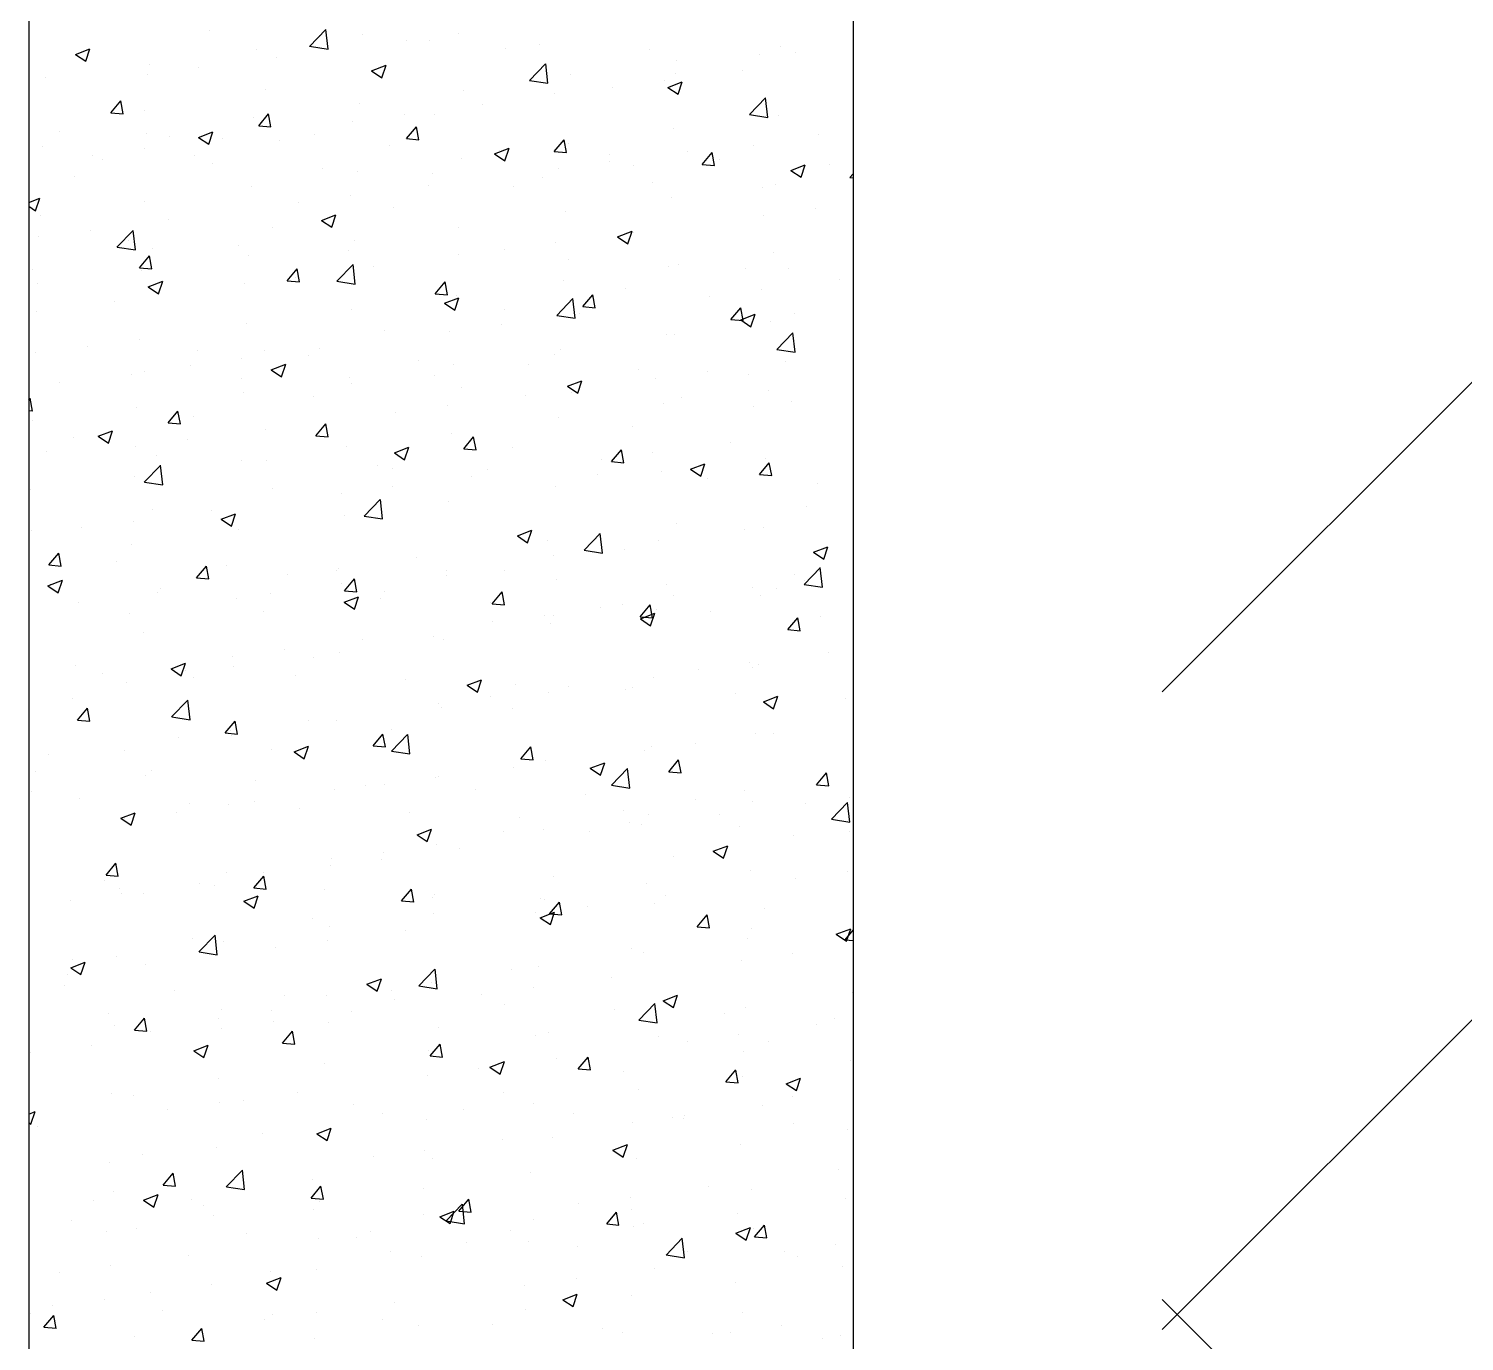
# Model space of a CAD drawing. Header units: millimetres. Extents: x 331487 to 517269, y 198509 to 399936.
# Drawn here: x 392220 to 392917, y 395854 to 396490 of the extents above; entities that cross this region are included whole.
import ezdxf

# ---------------------------------------------------------------- set-up
doc = ezdxf.new("R2010")
doc.units = ezdxf.units.MM
doc.header["$MEASUREMENT"] = 0
doc.linetypes.add('DASHED', pattern=[0.75, 0.5, -0.25])
doc.layers.add('9th_Sunk', color=251, linetype='DASHED', lineweight=5)
doc.layers.add('COLUMN', color=6, linetype='Continuous')

msp = doc.modelspace()

# ---------------------------------------------------------------- linework, layer by layer
at = {"layer": '9th_Sunk', "linetype": 'Continuous'}
for p, q in [((392770.13, 396168.77), (395097.63, 398496.27)), ((392770.13, 395859.41), (394633.59, 397722.87)), ((393086.79, 395557.35), (392770.13, 395874.01))]:
    msp.add_line(p, q, dxfattribs=at)
at = {"layer": 'COLUMN'}
for p, q in [((392220.13, 399936.48), (392220.13, 395451.48)), ((392620.13, 399536.48), (392620.13, 395051.48))]:
    msp.add_line(p, q, dxfattribs=at)
at = {"layer": 'COLUMN', "color": 2, "linetype": 'Continuous'}
for p, q in [((392356.44, 396481.91), (392364.23, 396490.03)), ((392365.35, 396480.55), (392364.24, 396490.04)), ((392307.73, 396489.43), (392307.73, 396489.43)), ((392361.11, 396487.17), (392361.11, 396487.17)), ((392381.85, 396487.57), (392381.85, 396487.57)), ((392403.63, 396484.99), (392403.63, 396484.99)), ((392414.49, 396484.91), (392414.49, 396484.91)), ((392428.66, 396488.29), (392428.66, 396488.29)), ((392467.87, 396482.66), (392467.87, 396482.66)), ((392242.8, 396478.03), (392249.8, 396480.72)), ((392242.8, 396478.03), (392247.77, 396474.68)), ((392247.77, 396474.67), (392249.8, 396480.72)), ((392330.51, 396480.53), (392330.51, 396480.53)), ((392340.48, 396476.68), (392340.48, 396476.68)), ((392356.45, 396481.93), (392365.35, 396480.55)), ((392451.46, 396480.89), (392451.46, 396480.89)), ((392521.26, 396480.4), (392521.26, 396480.4)), ((392574.64, 396478.15), (392574.64, 396478.15)), ((392584.94, 396481.62), (392584.94, 396481.62)), ((392592.05, 396478.95), (392592.05, 396478.95)), ((392278.57, 396473.03), (392278.57, 396473.03)), ((392302.6, 396471.69), (392302.6, 396471.69)), ((392386.51, 396470.02), (392393.51, 396472.71)), ((392386.51, 396470.02), (392391.48, 396466.67)), ((392391.48, 396466.67), (392393.51, 396472.71)), ((392393.14, 396470.88), (392393.14, 396470.88)), ((392463.16, 396465.36), (392470.95, 396473.48)), ((392472.07, 396464), (392470.97, 396473.49)), ((392533.74, 396468.94), (392533.74, 396468.94)), ((392534.43, 396475.22), (392534.43, 396475.22)), ((392566.29, 396470.43), (392566.29, 396470.43)), ((392228.06, 396466.63), (392228.06, 396466.63)), ((392277.57, 396468.4), (392277.57, 396468.4)), ((392463.18, 396465.37), (392472.07, 396464)), ((392483.09, 396468.18), (392483.09, 396468.18)), ((392503.39, 396462.15), (392503.39, 396462.15)), ((392528.42, 396465.44), (392528.42, 396465.44)), ((392530.22, 396462.01), (392537.22, 396464.7)), ((392530.22, 396462.01), (392535.2, 396458.66)), ((392535.19, 396458.66), (392537.22, 396464.7)), ((392259.99, 396449.7), (392264.81, 396455.45)), ((392265.96, 396449.18), (392264.81, 396455.44)), ((392334.82, 396460.87), (392334.82, 396460.87)), ((392431.15, 396460.68), (392431.15, 396460.68)), ((392475.42, 396458.93), (392475.42, 396458.93)), ((392569.89, 396448.81), (392577.68, 396456.93)), ((392578.79, 396447.44), (392577.69, 396456.94)), ((392259.99, 396449.7), (392265.96, 396449.18)), ((392276.5, 396450.86), (392276.5, 396450.86)), ((392331.71, 396443.43), (392336.53, 396449.17)), ((392337.69, 396442.9), (392336.53, 396449.17)), ((392380.64, 396454.28), (392380.64, 396454.28)), ((392402.36, 396448.85), (392402.36, 396448.85)), ((392417.1, 396448.92), (392417.1, 396448.92)), ((392440.23, 396453.83), (392440.23, 396453.83)), ((392569.9, 396448.82), (392578.79, 396447.44)), ((392583.72, 396448.33), (392583.72, 396448.33)), ((392329.29, 396447.24), (392329.29, 396447.24)), ((392331.71, 396443.43), (392337.69, 396442.91)), ((392377.32, 396445.55), (392377.32, 396445.55)), ((392403.44, 396437.15), (392408.26, 396442.9)), ((392409.41, 396436.63), (392408.26, 396442.89)), ((392533.21, 396441.93), (392533.21, 396441.93)), ((392234.87, 396440.58), (392234.87, 396440.58)), ((392277.35, 396439.74), (392277.35, 396439.74)), ((392288.25, 396438.33), (392288.25, 396438.33)), ((392302.49, 396437.77), (392309.49, 396440.46)), ((392302.49, 396437.77), (392307.46, 396434.41)), ((392307.46, 396434.41), (392309.49, 396440.46)), ((392314.17, 396437.24), (392314.17, 396437.24)), ((392341.63, 396436.07), (392341.63, 396436.07)), ((392358.78, 396438.91), (392358.78, 396438.91)), ((392403.44, 396437.15), (392409.42, 396436.63)), ((392475.16, 396430.88), (392479.99, 396436.62)), ((392481.14, 396430.35), (392479.98, 396436.62)), ((392481.87, 396434.89), (392481.87, 396434.89)), ((392571.93, 396433.95), (392571.93, 396433.95)), ((392603.14, 396439.3), (392603.14, 396439.3)), ((392226.84, 396433.34), (392226.84, 396433.34)), ((392251.26, 396428.96), (392251.26, 396428.96)), ((392255.96, 396427.15), (392255.96, 396427.15)), ((392276.3, 396432.25), (392276.3, 396432.25)), ((392300.46, 396428.9), (392300.46, 396428.9)), ((392395.02, 396433.82), (392395.02, 396433.82)), ((392429.93, 396427.39), (392429.93, 396427.39)), ((392446.2, 396429.76), (392453.2, 396432.45)), ((392446.2, 396429.76), (392451.17, 396426.41)), ((392448.4, 396431.56), (392448.4, 396431.56)), ((392451.17, 396426.4), (392453.2, 396432.45)), ((392475.16, 396430.88), (392481.14, 396430.36)), ((392501.78, 396429.3), (392501.78, 396429.3)), ((392539.99, 396430.99), (392539.99, 396430.99)), ((392546.89, 396424.6), (392551.71, 396430.35)), ((392552.87, 396424.08), (392551.71, 396430.34)), ((392555.16, 396427.05), (392555.16, 396427.05)), ((392309.34, 396424.89), (392309.34, 396424.89)), ((392362.72, 396422.64), (392362.72, 396422.64)), ((392379.42, 396420.99), (392379.42, 396420.99)), ((392416.1, 396420.38), (392416.1, 396420.38)), ((392477.08, 396422.71), (392477.08, 396422.71)), ((392502.11, 396426), (392502.11, 396426)), ((392513.61, 396423.93), (392513.61, 396423.93)), ((392546.89, 396424.6), (392552.87, 396424.08)), ((392589.91, 396421.75), (392596.91, 396424.44)), ((392589.91, 396421.75), (392594.89, 396418.4)), ((392594.88, 396418.39), (392596.91, 396424.44)), ((392608.55, 396424.79), (392608.55, 396424.79)), ((392618.62, 396418.33), (392620.13, 396420.13)), ((392242.14, 396418.89), (392242.14, 396418.89)), ((392328.08, 396413.95), (392328.08, 396413.95)), ((392413.92, 396414.39), (392413.92, 396414.39)), ((392455.29, 396413.92), (392455.29, 396413.92)), ((392469.48, 396418.13), (392469.48, 396418.13)), ((392522.87, 396415.87), (392522.87, 396415.87)), ((392576.25, 396413.62), (392576.25, 396413.62)), ((392582.51, 396415.04), (392582.51, 396415.04)), ((392618.62, 396418.33), (392620.13, 396418.2)), ((392220.13, 396406.16), (392225.47, 396408.2)), ((392223.44, 396402.16), (392225.46, 396408.2)), ((392276.14, 396406.45), (392276.14, 396406.45)), ((392351.02, 396406.11), (392351.02, 396406.11)), ((392376.05, 396409.41), (392376.05, 396409.41)), ((392532, 396408.64), (392532, 396408.64)), ((392220.13, 396404.39), (392223.44, 396402.16)), ((392225.63, 396400.05), (392225.63, 396400.05)), ((392362.18, 396397.51), (392369.18, 396400.19)), ((392367.15, 396394.15), (392369.18, 396400.19)), ((392396.97, 396403.91), (392396.97, 396403.91)), ((392480.65, 396401.6), (392480.65, 396401.6)), ((392576.83, 396399.86), (392576.83, 396399.86)), ((392601.87, 396403.16), (392601.87, 396403.16)), ((392249.99, 396392.81), (392249.99, 396392.81)), ((392262.97, 396384.5), (392270.76, 396392.62)), ((392271.88, 396383.14), (392270.78, 396392.63)), ((392287.86, 396397.8), (392287.86, 396397.8)), ((392338.65, 396393.9), (392338.65, 396393.9)), ((392362.18, 396397.51), (392367.15, 396394.15)), ((392428.72, 396394.1), (392428.72, 396394.1)), ((392505.89, 396389.5), (392512.89, 396392.19)), ((392510.86, 396386.14), (392512.89, 396392.18)), ((392224.95, 396389.51), (392224.95, 396389.51)), ((392268.36, 396387.5), (392268.36, 396387.5)), ((392321.74, 396385.24), (392321.74, 396385.24)), ((392378.2, 396387.7), (392378.2, 396387.7)), ((392475.81, 396386.56), (392475.81, 396386.56)), ((392505.89, 396389.5), (392510.86, 396386.14)), ((392513.68, 396391.55), (392513.68, 396391.55)), ((392262.99, 396384.51), (392271.88, 396383.14)), ((392273.86, 396374.49), (392278.68, 396380.23)), ((392279.84, 396373.96), (392278.68, 396380.23)), ((392280.33, 396383.89), (392280.33, 396383.89)), ((392326.86, 396380.66), (392326.86, 396380.66)), ((392375.12, 396382.98), (392375.12, 396382.98)), ((392428.5, 396380.73), (392428.5, 396380.73)), ((392450.77, 396383.27), (392450.77, 396383.27)), ((392481.89, 396378.47), (392481.89, 396378.47)), ((392581.29, 396381.75), (392581.29, 396381.75)), ((392222.02, 396373.88), (392222.02, 396373.88)), ((392273.86, 396374.49), (392279.84, 396373.96)), ((392274.92, 396373.16), (392274.92, 396373.16)), ((392345.59, 396368.21), (392350.41, 396373.96)), ((392351.56, 396367.68), (392350.41, 396373.95)), ((392369.7, 396367.95), (392377.48, 396376.07)), ((392378.6, 396366.58), (392377.5, 396376.08)), ((392387.62, 396374.95), (392387.62, 396374.95)), ((392530.78, 396375.35), (392530.78, 396375.35)), ((392535.27, 396376.22), (392535.27, 396376.22)), ((392567.8, 396374.28), (392567.8, 396374.28)), ((392588.65, 396373.96), (392588.65, 396373.96)), ((392224.41, 396366.76), (392224.41, 396366.76)), ((392278.16, 396365.25), (392285.16, 396367.94)), ((392278.16, 396365.25), (392283.13, 396361.9)), ((392283.13, 396361.9), (392285.15, 396367.94)), ((392324.71, 396366.67), (392324.71, 396366.67)), ((392345.59, 396368.21), (392351.57, 396367.69)), ((392349.74, 396369.97), (392349.74, 396369.97)), ((392369.71, 396367.96), (392378.6, 396366.58)), ((392417.31, 396361.93), (392422.13, 396367.68)), ((392423.29, 396361.41), (392422.13, 396367.67)), ((392479.44, 396368.31), (392479.44, 396368.31)), ((392509.48, 396364.27), (392509.48, 396364.27)), ((392613.43, 396368.7), (392613.43, 396368.7)), ((392261.55, 396358.36), (392261.55, 396358.36)), ((392417.31, 396361.93), (392423.29, 396361.41)), ((392421.87, 396357.25), (392428.87, 396359.93)), ((392421.87, 396357.25), (392426.84, 396353.89)), ((392426.84, 396353.89), (392428.87, 396359.93)), ((392427.5, 396360.81), (392427.5, 396360.81)), ((392476.42, 396351.4), (392484.21, 396359.51)), ((392485.33, 396350.03), (392484.22, 396359.53)), ((392489.04, 396355.66), (392493.86, 396361.41)), ((392495.02, 396355.13), (392493.86, 396361.4)), ((392550.53, 396360.42), (392550.53, 396360.42)), ((392575.56, 396363.72), (392575.56, 396363.72)), ((392223.68, 396353.37), (392223.68, 396353.37)), ((392376.99, 396354.41), (392376.99, 396354.41)), ((392451.16, 396354.26), (392451.16, 396354.26)), ((392476.43, 396351.41), (392485.33, 396350.03)), ((392487.37, 396352.11), (392487.37, 396352.11)), ((392489.04, 396355.66), (392495.02, 396355.14)), ((392560.77, 396349.38), (392565.59, 396355.13)), ((392565.58, 396349.24), (392572.58, 396351.92)), ((392566.74, 396348.86), (392565.59, 396355.12)), ((392570.55, 396345.88), (392572.58, 396351.92)), ((392591.76, 396352.32), (392591.76, 396352.32)), ((392325.65, 396347.37), (392325.65, 396347.37)), ((392392.84, 396344.25), (392392.84, 396344.25)), ((392424.46, 396343.82), (392424.46, 396343.82)), ((392449.5, 396347.12), (392449.5, 396347.12)), ((392560.77, 396349.38), (392566.74, 396348.86)), ((392565.58, 396349.24), (392570.56, 396345.88)), ((392580.08, 396348.47), (392580.08, 396348.47)), ((392248.88, 396336.4), (392248.88, 396336.4)), ((392273.71, 396339.87), (392273.71, 396339.87)), ((392529.57, 396342.06), (392529.57, 396342.06)), ((392533.44, 396342.31), (392533.44, 396342.31)), ((392583.14, 396334.84), (392590.93, 396342.96)), ((392592.05, 396333.48), (392590.95, 396342.98)), ((392223.2, 396333.47), (392223.2, 396333.47)), ((392302.27, 396334.14), (392302.27, 396334.14)), ((392323.44, 396330.52), (392323.44, 396330.52)), ((392334.52, 396334.24), (392334.52, 396334.24)), ((392355.65, 396331.88), (392355.65, 396331.88)), ((392361.31, 396335.51), (392361.31, 396335.51)), ((392409.03, 396329.63), (392409.03, 396329.63)), ((392475.12, 396332.3), (392475.12, 396332.3)), ((392478.22, 396335.02), (392478.22, 396335.02)), ((392583.16, 396334.86), (392592.05, 396333.48)), ((392269.97, 396322.96), (392269.97, 396322.96)), ((392276.21, 396324.23), (392276.21, 396324.23)), ((392298.4, 396327.23), (392298.4, 396327.23)), ((392337.85, 396324.99), (392344.85, 396327.68)), ((392337.85, 396324.99), (392342.82, 396321.64)), ((392342.82, 396321.64), (392344.84, 396327.68)), ((392426.28, 396327.52), (392426.28, 396327.52)), ((392462.41, 396327.37), (392462.41, 396327.37)), ((392515.8, 396325.12), (392515.8, 396325.12)), ((392549.25, 396324.28), (392549.25, 396324.28)), ((392569.18, 396322.86), (392569.18, 396322.86)), ((392587.13, 396329.26), (392587.13, 396329.26)), ((392235.25, 396318.91), (392235.25, 396318.91)), ((392323.35, 396320.71), (392323.35, 396320.71)), ((392375.77, 396321.12), (392375.77, 396321.12)), ((392376.73, 396318.45), (392376.73, 396318.45)), ((392416.8, 396322.29), (392416.8, 396322.29)), ((392430.12, 396316.2), (392430.12, 396316.2)), ((392481.56, 396316.98), (392488.56, 396319.67)), ((392481.56, 396316.98), (392486.53, 396313.63)), ((392486.53, 396313.63), (392488.56, 396319.67)), ((392524.22, 396320.98), (392524.22, 396320.98)), ((392220.13, 396310.45), (392220.83, 396311.29)), ((392221.99, 396305.01), (392220.83, 396311.28)), ((392324.43, 396314.08), (392324.43, 396314.08)), ((392358.49, 396312.28), (392358.49, 396312.28)), ((392461.06, 396312.67), (392461.06, 396312.67)), ((392483.5, 396313.94), (392483.5, 396313.94)), ((392528.35, 396308.77), (392528.35, 396308.77)), ((392536.88, 396311.69), (392536.88, 396311.69)), ((392578.86, 396315.18), (392578.86, 396315.18)), ((392590.26, 396309.43), (392590.26, 396309.43)), ((392220.13, 396305.18), (392221.99, 396305.02)), ((392272.49, 396306.58), (392272.49, 396306.58)), ((392287.74, 396299.27), (392292.56, 396305.01)), ((392293.71, 396298.74), (392292.56, 396305.01)), ((392300.17, 396302.27), (392300.17, 396302.27)), ((392398.16, 396304.38), (392398.16, 396304.38)), ((392423.19, 396307.68), (392423.19, 396307.68)), ((392477.01, 396301.73), (392477.01, 396301.73)), ((392571.63, 396307.32), (392571.63, 396307.32)), ((392221.98, 396300.18), (392221.98, 396300.18)), ((392253.82, 396292.74), (392260.83, 396295.43)), ((392258.8, 396289.38), (392260.82, 396295.43)), ((392287.74, 396299.27), (392293.71, 396298.74)), ((392335, 396296.07), (392335, 396296.07)), ((392359.46, 396292.99), (392364.28, 396298.74)), ((392365.44, 396292.46), (392364.28, 396298.73)), ((392513.31, 396297.31), (392513.31, 396297.31)), ((392241.85, 396292.26), (392241.85, 396292.26)), ((392253.82, 396292.74), (392258.8, 396289.38)), ((392272.1, 396287.79), (392272.1, 396287.79)), ((392297.13, 396291.08), (392297.13, 396291.08)), ((392359.46, 396292.99), (392365.44, 396292.47)), ((392374.56, 396287.83), (392374.56, 396287.83)), ((392425.07, 396294.24), (392425.07, 396294.24)), ((392431.19, 396286.72), (392436.01, 396292.46)), ((392437.16, 396286.19), (392436.01, 396292.46)), ((392560.82, 396289.82), (392560.82, 396289.82)), ((392228.99, 396285.56), (392228.99, 396285.56)), ((392282.37, 396283.31), (392282.37, 396283.31)), ((392323.21, 396280.79), (392323.21, 396280.79)), ((392335.75, 396281.05), (392335.75, 396281.05)), ((392397.54, 396284.73), (392404.54, 396287.42)), ((392397.54, 396284.73), (392402.51, 396281.37)), ((392402.51, 396281.37), (392404.54, 396287.42)), ((392431.19, 396286.72), (392437.17, 396286.19)), ((392455, 396287.29), (392455, 396287.29)), ((392497.91, 396281.54), (392497.91, 396281.54)), ((392502.91, 396280.44), (392507.74, 396286.19)), ((392508.89, 396279.91), (392507.73, 396286.18)), ((392522.95, 396284.83), (392522.95, 396284.83)), ((392577.64, 396281.89), (392577.64, 396281.89)), ((392276.23, 396270.54), (392284.02, 396278.65)), ((392285.14, 396269.17), (392284.03, 396278.67)), ((392389.14, 396278.8), (392389.14, 396278.8)), ((392396.68, 396277.28), (392396.68, 396277.28)), ((392442.52, 396276.54), (392442.52, 396276.54)), ((392495.9, 396274.29), (392495.9, 396274.29)), ((392502.92, 396280.44), (392508.89, 396279.92)), ((392527.13, 396275.48), (392527.13, 396275.48)), ((392541.25, 396276.72), (392548.25, 396279.41)), ((392541.25, 396276.72), (392546.22, 396273.37)), ((392546.22, 396273.36), (392548.25, 396279.41)), ((392574.64, 396274.17), (392579.46, 396279.91)), ((392574.64, 396274.17), (392580.62, 396273.64)), ((392580.62, 396273.64), (392579.46, 396279.9)), ((392220.76, 396266.89), (392220.76, 396266.89)), ((392271.27, 396273.29), (392271.27, 396273.29)), ((392276.24, 396270.55), (392285.14, 396269.17)), ((392338.36, 396267.27), (392338.36, 396267.27)), ((392396.88, 396268.24), (392396.88, 396268.24)), ((392434.76, 396273.22), (392434.76, 396273.22)), ((392475.79, 396268.44), (392475.79, 396268.44)), ((392549.28, 396272.03), (392549.28, 396272.03)), ((392602.66, 396269.78), (392602.66, 396269.78)), ((392371.85, 396264.94), (392371.85, 396264.94)), ((392382.95, 396253.98), (392390.74, 396262.1)), ((392391.86, 396252.62), (392390.76, 396262.12)), ((392423.85, 396260.95), (392423.85, 396260.95)), ((392280.04, 396257.26), (392280.04, 396257.26)), ((392308.7, 396256.63), (392308.7, 396256.63)), ((392313.51, 396252.48), (392320.52, 396255.16)), ((392318.49, 396249.12), (392320.51, 396255.16)), ((392373.34, 396254.54), (392373.34, 396254.54)), ((392382.97, 396254), (392391.86, 396252.62)), ((392597.67, 396258.69), (392597.67, 396258.69)), ((392221.72, 396247.25), (392221.72, 396247.25)), ((392245.79, 396248.35), (392245.79, 396248.35)), ((392270.82, 396251.64), (392270.82, 396251.64)), ((392313.51, 396252.48), (392318.49, 396249.12)), ((392322, 396247.5), (392322, 396247.5)), ((392457.23, 396244.47), (392464.23, 396247.16)), ((392462.2, 396241.11), (392464.23, 396247.15)), ((392534.51, 396250.38), (392534.51, 396250.38)), ((392567.5, 396247.65), (392567.5, 396247.65)), ((392576.43, 396248.6), (392576.43, 396248.6)), ((392270.06, 396240.01), (392270.06, 396240.01)), ((392457.23, 396244.47), (392462.2, 396241.11)), ((392471.61, 396242.1), (392471.61, 396242.1)), ((392489.68, 396237.43), (392497.47, 396245.55)), ((392496.64, 396245.39), (392496.64, 396245.39)), ((392498.59, 396236.07), (392497.48, 396245.56)), ((392525.92, 396242.2), (392525.92, 396242.2)), ((392600.94, 396236.46), (392607.94, 396239.15)), ((392605.91, 396233.1), (392607.94, 396239.15)), ((392229.89, 396230.32), (392234.71, 396236.07)), ((392235.86, 396229.79), (392234.71, 396236.06)), ((392262.9, 396232.21), (392262.9, 396232.21)), ((392408.45, 396233.78), (392408.45, 396233.78)), ((392474.57, 396235.15), (392474.57, 396235.15)), ((392489.69, 396237.45), (392498.59, 396236.07)), ((392509.18, 396237.64), (392509.18, 396237.64)), ((392600.94, 396236.46), (392605.91, 396233.1)), ((392229.89, 396230.32), (392235.86, 396229.8)), ((392301.61, 396224.05), (392306.43, 396229.79)), ((392307.59, 396223.52), (392306.43, 396229.79)), ((392316.28, 396229.95), (392316.28, 396229.95)), ((392345.54, 396225.5), (392345.54, 396225.5)), ((392369.66, 396227.7), (392369.66, 396227.7)), ((392370.58, 396228.8), (392370.58, 396228.8)), ((392422.64, 396227.66), (392422.64, 396227.66)), ((392423.04, 396225.44), (392423.04, 396225.44)), ((392450.87, 396227.63), (392450.87, 396227.63)), ((392591.47, 396225.69), (392591.47, 396225.69)), ((392596.4, 396220.88), (392604.19, 396229)), ((392605.31, 396219.52), (392604.21, 396229.01)), ((392229.49, 396220.22), (392236.49, 396222.91)), ((392229.49, 396220.22), (392234.47, 396216.87)), ((392230.6, 396221.03), (392230.6, 396221.03)), ((392234.46, 396216.87), (392236.49, 396222.91)), ((392283.98, 396218.78), (392283.98, 396218.78)), ((392301.61, 396224.05), (392307.59, 396223.52)), ((392372.13, 396221.25), (392372.13, 396221.25)), ((392373.34, 396217.77), (392378.16, 396223.52)), ((392379.31, 396217.24), (392378.16, 396223.51)), ((392476.43, 396223.19), (392476.43, 396223.19)), ((392529.81, 396220.93), (392529.81, 396220.93)), ((392571.36, 396219.25), (392571.36, 396219.25)), ((392583.19, 396218.68), (392583.19, 396218.68)), ((392596.4, 396222.55), (392596.4, 396222.55)), ((392596.42, 396220.9), (392605.31, 396219.52)), ((392244.52, 396212.2), (392244.52, 396212.2)), ((392282.39, 396217.19), (392282.39, 396217.19)), ((392320.78, 396214.21), (392320.78, 396214.21)), ((392337.36, 396216.52), (392337.36, 396216.52)), ((392373.21, 396212.22), (392380.21, 396214.9)), ((392373.21, 396212.22), (392378.18, 396208.86)), ((392373.34, 396217.77), (392379.32, 396217.25)), ((392378.18, 396208.86), (392380.2, 396214.9)), ((392390.75, 396214.27), (392390.75, 396214.27)), ((392392.55, 396217.62), (392392.55, 396217.62)), ((392444.13, 396212.01), (392444.13, 396212.01)), ((392445.06, 396211.5), (392449.88, 396217.24)), ((392445.06, 396211.5), (392451.04, 396210.97)), ((392451.04, 396210.97), (392449.88, 396217.24)), ((392516.79, 396205.22), (392521.61, 396210.97)), ((392522.77, 396204.69), (392521.61, 396210.96)), ((392533.15, 396215.68), (392533.15, 396215.68)), ((392575.21, 396215.31), (392575.21, 396215.31)), ((392268.84, 396206.72), (392268.84, 396206.72)), ((392334.23, 396207.61), (392334.23, 396207.61)), ((392470.33, 396205.95), (392470.33, 396205.95)), ((392474.83, 396205.67), (392474.83, 396205.67)), ((392497.51, 396209.76), (392497.51, 396209.76)), ((392508.21, 396210.94), (392508.21, 396210.94)), ((392516.79, 396205.22), (392522.77, 396204.7)), ((392516.92, 396204.21), (392523.92, 396206.89)), ((392516.92, 396204.21), (392521.89, 396200.85)), ((392521.89, 396200.85), (392523.92, 396206.89)), ((392524.7, 396208.91), (392524.7, 396208.91)), ((392550.89, 396207.5), (392550.89, 396207.5)), ((392588.52, 396198.95), (392593.34, 396204.69)), ((392594.49, 396198.42), (392593.34, 396204.69)), ((392604.28, 396205.24), (392604.28, 396205.24)), ((392275.91, 396197.6), (392275.91, 396197.6)), ((392445.3, 396202.66), (392445.3, 396202.66)), ((392473.36, 396201.86), (392473.36, 396201.86)), ((392588.52, 396198.95), (392594.49, 396198.42)), ((392382.14, 396194.34), (392382.14, 396194.34)), ((392416.51, 396195.66), (392416.51, 396195.66)), ((392421.42, 396194.37), (392421.42, 396194.37)), ((392319.24, 396186.06), (392319.24, 396186.06)), ((392344.27, 396189.36), (392344.27, 396189.36)), ((392358.19, 396185.65), (392358.19, 396185.65)), ((392370.91, 396187.97), (392370.91, 396187.97)), ((392570.09, 396183.11), (392570.09, 396183.11)), ((392607.96, 396188.09), (392607.96, 396188.09)), ((392243, 396181.38), (392243, 396181.38)), ((392256.08, 396177.75), (392256.08, 396177.75)), ((392289.18, 396179.96), (392296.18, 396182.65)), ((392289.18, 396179.96), (392294.16, 396176.61)), ((392294.15, 396176.61), (392296.18, 396182.65)), ((392296.38, 396179.12), (392296.38, 396179.12)), ((392319.57, 396180.92), (392319.57, 396180.92)), ((392349.77, 396176.87), (392349.77, 396176.87)), ((392545.05, 396179.81), (392545.05, 396179.81)), ((392571.34, 396180.69), (392571.34, 396180.69)), ((392574, 396182.02), (392574, 396182.02)), ((392267.63, 396173.43), (392267.63, 396173.43)), ((392299.87, 396175.64), (392299.87, 396175.64)), ((392403.15, 396174.61), (392403.15, 396174.61)), ((392432.9, 396171.95), (392439.9, 396174.64)), ((392432.9, 396171.95), (392437.87, 396168.6)), ((392437.87, 396168.6), (392439.89, 396174.64)), ((392456.53, 396172.36), (392456.53, 396172.36)), ((392481.9, 396171.5), (392481.9, 396171.5)), ((392509.91, 396170.1), (392509.91, 396170.1)), ((392513.02, 396170.68), (392513.02, 396170.68)), ((392523.49, 396175.62), (392523.49, 396175.62)), ((392241.55, 396165.63), (392241.55, 396165.63)), ((392289.49, 396156.57), (392297.28, 396164.69)), ((392298.4, 396155.21), (392297.29, 396164.7)), ((392418.99, 396163.22), (392418.99, 396163.22)), ((392444.03, 396166.51), (392444.03, 396166.51)), ((392472.14, 396168.58), (392472.14, 396168.58)), ((392563.3, 396167.85), (392563.3, 396167.85)), ((392576.61, 396163.94), (392583.61, 396166.63)), ((392576.61, 396163.94), (392581.58, 396160.59)), ((392581.58, 396160.59), (392583.61, 396166.63)), ((392616.68, 396165.59), (392616.68, 396165.59)), ((392243.76, 396155.1), (392248.58, 396160.85)), ((392249.74, 396154.57), (392248.58, 396160.84)), ((392289.5, 396156.59), (392298.4, 396155.21)), ((392420.2, 396161.08), (392420.2, 396161.08)), ((392454.7, 396160.67), (392454.7, 396160.67)), ((392243.76, 396155.1), (392249.74, 396154.58)), ((392315.49, 396148.83), (392320.31, 396154.57)), ((392315.49, 396148.83), (392321.46, 396148.3)), ((392317.96, 396149.91), (392317.96, 396149.91)), ((392321.46, 396148.3), (392320.31, 396154.57)), ((392355.84, 396154.9), (392355.84, 396154.9)), ((392369.69, 396154.68), (392369.69, 396154.68)), ((392387.21, 396142.55), (392392.03, 396148.3)), ((392393.19, 396142.02), (392392.03, 396148.29)), ((392396.38, 396150.66), (392396.38, 396150.66)), ((392572.78, 396148.73), (392572.78, 396148.73)), ((392581.65, 396148.65), (392581.65, 396148.65)), ((392292.93, 396146.62), (392292.93, 396146.62)), ((392318.35, 396147.63), (392318.35, 396147.63)), ((392348.87, 396139.7), (392355.88, 396142.39)), ((392353.84, 396136.34), (392355.87, 396142.39)), ((392387.21, 396142.55), (392393.19, 396142.03)), ((392396.21, 396140.02), (392404, 396148.14)), ((392405.12, 396138.66), (392404.02, 396148.15)), ((392458.94, 396136.28), (392463.76, 396142.02)), ((392464.91, 396135.75), (392463.76, 396142.02)), ((392522.27, 396142.33), (392522.27, 396142.33)), ((392543.78, 396143.67), (392543.78, 396143.67)), ((392229.77, 396138.3), (392229.77, 396138.3)), ((392266.41, 396140.14), (392266.41, 396140.14)), ((392338.06, 396140.64), (392338.06, 396140.64)), ((392348.87, 396139.7), (392353.85, 396136.34)), ((392396.23, 396140.04), (392405.12, 396138.66)), ((392458.94, 396136.28), (392464.92, 396135.75)), ((392470.93, 396135.29), (392470.93, 396135.29)), ((392492.59, 396131.69), (392499.59, 396134.38)), ((392497.56, 396128.33), (392499.59, 396134.38)), ((392518.75, 396140.37), (392518.75, 396140.37)), ((392530.67, 396130), (392535.49, 396135.75)), ((392536.64, 396129.47), (392535.48, 396135.74)), ((392223.53, 396130.28), (392223.53, 396130.28)), ((392276.91, 396128.02), (392276.91, 396128.02)), ((392279.74, 396130.63), (392279.74, 396130.63)), ((392418.99, 396127.79), (392418.99, 396127.79)), ((392455.59, 396132.06), (392455.59, 396132.06)), ((392492.59, 396131.69), (392497.56, 396128.34)), ((392502.94, 396123.47), (392510.72, 396131.59)), ((392511.84, 396122.1), (392510.74, 396131.6)), ((392530.67, 396130), (392536.64, 396129.48)), ((392602.39, 396123.73), (392607.21, 396129.47)), ((392608.37, 396123.2), (392607.21, 396129.47)), ((392221.43, 396120.62), (392221.43, 396120.62)), ((392330.29, 396125.77), (392330.29, 396125.77)), ((392368.48, 396121.39), (392368.48, 396121.39)), ((392383.68, 396123.51), (392383.68, 396123.51)), ((392392.69, 396123.77), (392392.69, 396123.77)), ((392417.72, 396127.07), (392417.72, 396127.07)), ((392437.06, 396121.26), (392437.06, 396121.26)), ((392502.95, 396123.48), (392511.84, 396122.1)), ((392567.21, 396121.02), (392567.21, 396121.02)), ((392602.39, 396123.73), (392608.37, 396123.2)), ((392244.61, 396116.85), (392244.61, 396116.85)), ((392298, 396114.59), (392298, 396114.59)), ((392317.13, 396114.35), (392317.13, 396114.35)), ((392329.53, 396115.46), (392329.53, 396115.46)), ((392490.44, 396119), (392490.44, 396119)), ((392543.82, 396116.75), (392543.82, 396116.75)), ((392571.56, 396115.44), (392571.56, 396115.44)), ((392597.2, 396114.49), (392597.2, 396114.49)), ((392609.66, 396106.92), (392617.45, 396115.03)), ((392618.57, 396105.55), (392617.46, 396115.05)), ((392618.5, 396117.53), (392618.5, 396117.53)), ((392264.85, 396107.45), (392271.85, 396110.13)), ((392264.85, 396107.45), (392269.83, 396104.09)), ((392265.19, 396106.85), (392265.19, 396106.85)), ((392266.62, 396107.18), (392266.62, 396107.18)), ((392269.82, 396104.09), (392271.85, 396110.13)), ((392291.66, 396110.47), (392291.66, 396110.47)), ((392351.38, 396112.34), (392351.38, 396112.34)), ((392404.76, 396110.08), (392404.76, 396110.08)), ((392458.14, 396107.83), (392458.14, 396107.83)), ((392508.89, 396111.01), (392508.89, 396111.01)), ((392521.05, 396109.04), (392521.05, 396109.04)), ((392555.35, 396109.21), (392555.35, 396109.21)), ((392609.67, 396106.93), (392618.57, 396105.55)), ((392408.56, 396099.44), (392415.57, 396102.13)), ((392413.54, 396096.08), (392415.56, 396102.12)), ((392450.57, 396101), (392450.57, 396101)), ((392469.71, 396102), (392469.71, 396102)), ((392492.44, 396100.93), (392492.44, 396100.93)), ((392511.52, 396105.57), (392511.52, 396105.57)), ((392517.47, 396104.23), (392517.47, 396104.23)), ((392564.91, 396103.31), (392564.91, 396103.31)), ((392618.29, 396101.06), (392618.29, 396101.06)), ((392408.56, 396099.44), (392413.54, 396096.08)), ((392417.77, 396094.5), (392417.77, 396094.5)), ((392429.29, 396092.62), (392429.29, 396092.62)), ((392552.28, 396091.43), (392559.28, 396094.12)), ((392557.25, 396088.07), (392559.28, 396094.12)), ((392591.17, 396099.06), (392591.17, 396099.06)), ((392257.64, 396079.88), (392262.46, 396085.63)), ((392263.61, 396079.36), (392262.46, 396085.62)), ((392367.26, 396088.1), (392367.26, 396088.1)), ((392391.41, 396087.63), (392391.41, 396087.63)), ((392392.25, 396090.99), (392392.25, 396090.99)), ((392532.85, 396089.05), (392532.85, 396089.05)), ((392552.28, 396091.43), (392557.25, 396088.07)), ((392257.64, 396079.88), (392263.61, 396079.36)), ((392315.92, 396081.06), (392315.92, 396081.06)), ((392329.36, 396073.61), (392334.18, 396079.35)), ((392333.93, 396080.98), (392333.93, 396080.98)), ((392335.34, 396073.08), (392334.18, 396079.35)), ((392366.38, 396084.33), (392366.38, 396084.33)), ((392474.53, 396079.04), (392474.53, 396079.04)), ((392570.35, 396082.15), (392570.35, 396082.15)), ((392617.23, 396081.38), (392617.23, 396081.38)), ((392257.02, 396077.19), (392257.02, 396077.19)), ((392263.98, 396073.56), (392263.98, 396073.56)), ((392303.22, 396076.02), (392303.22, 396076.02)), ((392310.4, 396074.94), (392310.4, 396074.94)), ((392329.36, 396073.61), (392335.34, 396073.09)), ((392363.78, 396072.68), (392363.78, 396072.68)), ((392401.09, 396067.33), (392405.91, 396073.08)), ((392407.06, 396066.8), (392405.91, 396073.07)), ((392519.84, 396075.75), (392519.84, 396075.75)), ((392592.2, 396078.08), (392592.2, 396078.08)), ((392240.32, 396067.74), (392240.32, 396067.74)), ((392265.35, 396071.03), (392265.35, 396071.03)), ((392275.62, 396070.97), (392275.62, 396070.97)), ((392324.54, 396067.19), (392331.54, 396069.87)), ((392324.54, 396067.19), (392329.52, 396063.83)), ((392329.51, 396063.83), (392331.54, 396069.87)), ((392401.09, 396067.33), (392407.07, 396066.81)), ((392416.21, 396069.03), (392416.21, 396069.03)), ((392417.16, 396070.43), (392417.16, 396070.43)), ((392468.49, 396068.71), (392468.49, 396068.71)), ((392470.55, 396068.17), (392470.55, 396068.17)), ((392472.81, 396061.06), (392477.64, 396066.8)), ((392478.79, 396060.53), (392477.63, 396066.8)), ((392491.17, 396064.78), (392491.17, 396064.78)), ((392523.93, 396065.92), (392523.93, 396065.92)), ((392529.04, 396069.77), (392529.04, 396069.77)), ((392357.9, 396059.02), (392357.9, 396059.02)), ((392416.56, 396061.21), (392416.56, 396061.21)), ((392466.13, 396061.49), (392466.13, 396061.49)), ((392468.26, 396059.18), (392475.26, 396061.86)), ((392468.26, 396059.18), (392473.23, 396055.82)), ((392472.81, 396061.06), (392478.79, 396060.54)), ((392473.23, 396055.82), (392475.25, 396061.86)), ((392544.54, 396054.78), (392549.36, 396060.53)), ((392550.52, 396054.25), (392549.36, 396060.52)), ((392577.31, 396063.66), (392577.31, 396063.66)), ((392311.65, 396041.24), (392310.55, 396050.74)), ((392366.05, 396054.81), (392366.05, 396054.81)), ((392402.98, 396053.17), (392402.98, 396053.17)), ((392544.54, 396054.78), (392550.52, 396054.26)), ((392571.04, 396054.06), (392571.04, 396054.06)), ((392611.97, 396051.17), (392618.97, 396053.86)), ((392611.97, 396051.17), (392616.94, 396047.81)), ((392616.27, 396048.51), (392620.13, 396053.12)), ((392616.94, 396047.81), (392618.97, 396053.85)), ((392299.58, 396049.01), (392299.58, 396049.01)), ((392302.75, 396042.61), (392310.53, 396050.73)), ((392314.7, 396047.77), (392314.7, 396047.77)), ((392340.07, 396044.89), (392340.07, 396044.89)), ((392365.11, 396048.19), (392365.11, 396048.19)), ((392512.72, 396044.05), (392512.72, 396044.05)), ((392569.13, 396048.86), (392569.13, 396048.86)), ((392616.27, 396048.51), (392620.13, 396048.17)), ((392240.52, 396034.93), (392247.52, 396037.62)), ((392241.26, 396039), (392241.26, 396039)), ((392245.49, 396031.58), (392247.52, 396037.62)), ((392262.76, 396040.27), (392262.76, 396040.27)), ((392302.76, 396042.62), (392311.65, 396041.24)), ((392518.62, 396042.46), (392518.62, 396042.46)), ((392565.89, 396038.64), (392565.89, 396038.64)), ((392590.92, 396041.94), (392590.92, 396041.94)), ((392239.04, 396031.59), (392239.04, 396031.59)), ((392240.52, 396034.93), (392245.49, 396031.58)), ((392276.92, 396036.58), (392276.92, 396036.58)), ((392409.47, 396026.06), (392417.26, 396034.17)), ((392418.38, 396024.69), (392417.27, 396034.19)), ((392454.41, 396034.04), (392454.41, 396034.04)), ((392467.28, 396035.42), (392467.28, 396035.42)), ((392502.73, 396030.33), (392502.73, 396030.33)), ((392237.54, 396026.09), (392237.54, 396026.09)), ((392290.92, 396023.84), (392290.92, 396023.84)), ((392384.23, 396026.92), (392391.23, 396029.61)), ((392384.23, 396026.92), (392389.21, 396023.57)), ((392389.2, 396023.57), (392391.23, 396029.61)), ((392396.09, 396024.03), (392396.09, 396024.03)), ((392409.48, 396026.07), (392418.38, 396024.69)), ((392415.34, 396027.92), (392415.34, 396027.92)), ((392464.86, 396025.34), (392464.86, 396025.34)), ((392619.86, 396023.07), (392619.86, 396023.07)), ((392344.31, 396021.58), (392344.31, 396021.58)), ((392364.83, 396021.52), (392364.83, 396021.52)), ((392397.69, 396019.33), (392397.69, 396019.33)), ((392439.83, 396022.05), (392439.83, 396022.05)), ((392451.07, 396017.07), (392451.07, 396017.07)), ((392516.19, 396009.5), (392523.98, 396017.62)), ((392525.1, 396008.14), (392524, 396017.64)), ((392527.95, 396018.91), (392534.95, 396021.6)), ((392527.95, 396018.91), (392532.92, 396015.56)), ((392532.92, 396015.56), (392534.94, 396021.6)), ((392258.63, 396012.66), (392258.63, 396012.66)), ((392271.51, 396004.66), (392276.33, 396010.41)), ((392277.49, 396004.14), (392276.33, 396010.4)), ((392312.01, 396010.41), (392312.01, 396010.41)), ((392313.49, 396014.48), (392313.49, 396014.48)), ((392337.77, 396014.02), (392337.77, 396014.02)), ((392376.67, 396013.73), (392376.67, 396013.73)), ((392504.45, 396014.82), (392504.45, 396014.82)), ((392516.21, 396009.52), (392525.1, 396008.14)), ((392517.41, 396009.17), (392517.41, 396009.17)), ((392557.84, 396012.56), (392557.84, 396012.56)), ((392567.92, 396015.57), (392567.92, 396015.57)), ((392611.22, 396010.31), (392611.22, 396010.31)), ((392261.55, 396006.98), (392261.55, 396006.98)), ((392271.51, 396004.66), (392277.49, 396004.14)), ((392279.45, 396004.01), (392279.45, 396004.01)), ((392313.76, 396005.45), (392313.76, 396005.45)), ((392338.8, 396008.75), (392338.8, 396008.75)), ((392343.24, 395998.39), (392348.06, 396004.13)), ((392349.21, 395997.86), (392348.06, 396004.13)), ((392365.39, 396008.15), (392365.39, 396008.15)), ((392418.77, 396005.89), (392418.77, 396005.89)), ((392466.06, 396002.13), (392466.06, 396002.13)), ((392472.16, 396003.64), (392472.16, 396003.64)), ((392564.62, 396002.5), (392564.62, 396002.5)), ((392602.49, 396007.48), (392602.49, 396007.48)), ((392250.61, 395997.14), (392250.61, 395997.14)), ((392300.21, 395994.67), (392307.21, 395997.36)), ((392305.18, 395991.31), (392307.21, 395997.36)), ((392343.24, 395998.39), (392349.21, 395997.87)), ((392414.96, 395992.11), (392419.78, 395997.86)), ((392420.94, 395991.59), (392419.78, 395997.85)), ((392525.54, 396001.38), (392525.54, 396001.38)), ((392539.58, 395999.2), (392539.58, 395999.2)), ((392578.92, 395999.13), (392578.92, 395999.13)), ((392221.13, 395993.99), (392221.13, 395993.99)), ((392300.21, 395994.67), (392305.18, 395991.31)), ((392363.61, 395988.23), (392363.61, 395988.23)), ((392414.12, 395994.63), (392414.12, 395994.63)), ((392414.96, 395992.11), (392420.94, 395991.59)), ((392443.92, 395986.66), (392450.93, 395989.35)), ((392448.89, 395983.3), (392450.92, 395989.35)), ((392476.43, 395990.89), (392476.43, 395990.89)), ((392486.69, 395985.84), (392491.51, 395991.58)), ((392492.67, 395985.31), (392491.51, 395991.58)), ((392566.91, 395994.39), (392566.91, 395994.39)), ((392618.64, 395989.78), (392618.64, 395989.78)), ((392312.27, 395981.19), (392312.27, 395981.19)), ((392413.52, 395982.61), (392413.52, 395982.61)), ((392438.55, 395985.9), (392438.55, 395985.9)), ((392443.92, 395986.66), (392448.9, 395983.31)), ((392486.69, 395985.84), (392492.67, 395985.32)), ((392508.6, 395984.38), (392508.6, 395984.38)), ((392558.42, 395979.56), (392563.24, 395985.31)), ((392564.39, 395979.04), (392563.23, 395985.3)), ((392566.7, 395982.28), (392566.7, 395982.28)), ((392587.64, 395978.65), (392594.64, 395981.34)), ((392592.61, 395975.3), (392594.64, 395981.34)), ((392350.36, 395974.29), (392350.36, 395974.29)), ((392450.28, 395974.37), (392450.28, 395974.37)), ((392516.19, 395975.88), (392516.19, 395975.88)), ((392558.42, 395979.56), (392564.39, 395979.04)), ((392587.64, 395978.65), (392592.61, 395975.3)), ((392260.33, 395973.69), (392260.33, 395973.69)), ((392271.03, 395973.01), (392271.03, 395973.01)), ((392312.49, 395969.31), (392312.49, 395969.31)), ((392324.41, 395970.75), (392324.41, 395970.75)), ((392377.79, 395968.5), (392377.79, 395968.5)), ((392464.85, 395968.84), (392464.85, 395968.84)), ((392576.18, 395968.04), (392576.18, 395968.04)), ((392590.88, 395972.43), (392590.88, 395972.43)), ((392220.13, 395963.93), (392223.19, 395965.1)), ((392221.16, 395959.06), (392223.19, 395965.1)), ((392287.46, 395966.01), (392287.46, 395966.01)), ((392391.96, 395964.36), (392391.96, 395964.36)), ((392412.91, 395961.34), (392412.91, 395961.34)), ((392431.18, 395966.24), (392431.18, 395966.24)), ((392484.56, 395963.99), (392484.56, 395963.99)), ((392532.56, 395962.42), (392532.56, 395962.42)), ((392537.94, 395961.73), (392537.94, 395961.73)), ((392538.31, 395963.06), (392538.31, 395963.06)), ((392220.13, 395959.76), (392221.16, 395959.06)), ((392224.3, 395957.7), (392224.3, 395957.7)), ((392333.64, 395954.35), (392333.64, 395954.35)), ((392359.9, 395954.41), (392366.9, 395957.1)), ((392359.9, 395954.41), (392364.88, 395951.05)), ((392362.4, 395954.94), (392362.4, 395954.94)), ((392364.87, 395951.05), (392366.9, 395957.09)), ((392513.27, 395959.76), (392513.27, 395959.76)), ((392591.32, 395959.47), (392591.32, 395959.47)), ((392617.42, 395956.49), (392617.42, 395956.49)), ((392311.05, 395947.9), (392311.05, 395947.9)), ((392412.25, 395946.46), (392412.25, 395946.46)), ((392450.12, 395951.45), (392450.12, 395951.45)), ((392474.24, 395952.41), (392474.24, 395952.41)), ((392503.61, 395946.4), (392510.62, 395949.09)), ((392503.61, 395946.4), (392508.59, 395943.04)), ((392508.59, 395943.04), (392510.61, 395949.09)), ((392565.48, 395948.99), (392565.48, 395948.99)), ((392259.11, 395940.4), (392259.11, 395940.4)), ((392275.32, 395944.34), (392275.32, 395944.34)), ((392387.21, 395943.16), (392387.21, 395943.16)), ((392415.92, 395942.4), (392415.92, 395942.4)), ((392514.97, 395942.59), (392514.97, 395942.59)), ((392285.39, 395929.45), (392290.21, 395935.19)), ((392291.36, 395928.92), (392290.21, 395935.18)), ((392316, 395928.64), (392323.79, 395936.76)), ((392324.91, 395927.28), (392323.81, 395936.78)), ((392324.06, 395934.85), (392324.06, 395934.85)), ((392357.6, 395932.39), (392357.6, 395932.39)), ((392463.63, 395935.55), (392463.63, 395935.55)), ((392613.03, 395936.92), (392613.03, 395936.92)), ((392261.15, 395926.57), (392261.15, 395926.57)), ((392285.39, 395929.45), (392291.36, 395928.92)), ((392286.18, 395929.86), (392286.18, 395929.86)), ((392316.02, 395928.66), (392324.91, 395927.28)), ((392357.11, 395923.17), (392361.93, 395928.92)), ((392363.09, 395922.64), (392361.93, 395928.91)), ((392411.69, 395928.05), (392411.69, 395928.05)), ((392549.87, 395928.6), (392549.87, 395928.6)), ((392570.75, 395927.43), (392570.75, 395927.43)), ((392251.56, 395921.91), (392251.56, 395921.91)), ((392275.88, 395922.16), (392282.88, 395924.84)), ((392275.88, 395922.16), (392280.85, 395918.8)), ((392280.85, 395918.8), (392282.88, 395924.84)), ((392299.28, 395922.38), (392299.28, 395922.38)), ((392304.94, 395919.65), (392304.94, 395919.65)), ((392357.11, 395923.17), (392363.09, 395922.65)), ((392361.18, 395921.65), (392361.18, 395921.65)), ((392422.73, 395912.09), (392430.52, 395920.21)), ((392428.84, 395916.89), (392433.66, 395922.64)), ((392431.64, 395910.73), (392430.53, 395920.23)), ((392434.81, 395916.37), (392433.66, 395922.63)), ((392486.97, 395920.32), (392486.97, 395920.32)), ((392512, 395923.62), (392512, 395923.62)), ((392616.21, 395923.2), (392616.21, 395923.2)), ((392240.96, 395912.37), (392240.96, 395912.37)), ((392309.84, 395914.61), (392309.84, 395914.61)), ((392358.32, 395917.4), (392358.32, 395917.4)), ((392411.7, 395915.14), (392411.7, 395915.14)), ((392419.59, 395914.15), (392426.59, 395916.83)), ((392419.59, 395914.15), (392424.57, 395910.79)), ((392422.74, 395912.11), (392431.64, 395910.73)), ((392423.81, 395912.01), (392423.81, 395912.01)), ((392424.56, 395910.79), (392426.59, 395916.83)), ((392428.84, 395916.89), (392434.82, 395916.37)), ((392465.09, 395912.89), (392465.09, 395912.89)), ((392500.56, 395910.62), (392505.39, 395916.36)), ((392506.54, 395910.09), (392505.38, 395916.36)), ((392512.43, 395917.42), (392512.43, 395917.42)), ((392564.27, 395915.7), (392564.27, 395915.7)), ((392257.9, 395907.11), (392257.9, 395907.11)), ((392272.64, 395908.48), (392272.64, 395908.48)), ((392326.02, 395906.22), (392326.02, 395906.22)), ((392385.94, 395907.02), (392385.94, 395907.02)), ((392454.11, 395907.41), (392454.11, 395907.41)), ((392500.56, 395910.62), (392506.54, 395910.1)), ((392513.76, 395909.3), (392513.76, 395909.3)), ((392518.47, 395910.63), (392518.47, 395910.63)), ((392563.3, 395906.14), (392570.31, 395908.83)), ((392563.31, 395906.14), (392568.28, 395902.78)), ((392568.28, 395902.78), (392570.3, 395908.82)), ((392571.85, 395908.37), (392571.85, 395908.37)), ((392572.29, 395904.34), (392577.11, 395910.09)), ((392578.27, 395903.82), (392577.11, 395910.08)), ((392360.91, 395903.72), (392360.91, 395903.72)), ((392379.41, 395903.96), (392379.41, 395903.96)), ((392432.79, 395901.71), (392432.79, 395901.71)), ((392462.41, 395902.26), (392462.41, 395902.26)), ((392486.17, 395899.45), (392486.17, 395899.45)), ((392529.45, 395895.54), (392537.24, 395903.66)), ((392538.36, 395894.18), (392537.26, 395903.67)), ((392572.29, 395904.34), (392578.27, 395903.82)), ((392611.76, 395900.77), (392611.76, 395900.77)), ((392297.75, 395895.41), (392297.75, 395895.41)), ((392395.79, 395897.4), (392395.79, 395897.4)), ((392410.48, 395894.76), (392410.48, 395894.76)), ((392529.47, 395895.56), (392538.36, 395894.18)), ((392539.55, 395897.2), (392539.55, 395897.2)), ((392586.72, 395897.48), (392586.72, 395897.48)), ((392592.93, 395894.94), (392592.93, 395894.94)), ((392234.84, 395887.13), (392234.84, 395887.13)), ((392259.88, 395890.42), (392259.88, 395890.42)), ((392335.57, 395881.89), (392342.57, 395884.58)), ((392337.47, 395887.39), (392337.47, 395887.39)), ((392340.54, 395878.54), (392342.57, 395884.58)), ((392359.97, 395888.36), (392359.97, 395888.36)), ((392485.69, 395884.17), (392485.69, 395884.17)), ((392523.57, 395889.16), (392523.57, 395889.16)), ((392614.99, 395889.91), (392614.99, 395889.91)), ((392279.15, 395877.38), (392279.15, 395877.38)), ((392308.62, 395881.32), (392308.62, 395881.32)), ((392335.57, 395881.89), (392340.54, 395878.54)), ((392460.66, 395880.88), (392460.66, 395880.88)), ((392563.05, 395882.41), (392563.05, 395882.41)), ((392231.66, 395871.08), (392231.66, 395871.08)), ((392256.68, 395873.82), (392256.68, 395873.82)), ((392397.51, 395872.56), (392397.51, 395872.56)), ((392479.28, 395873.88), (392486.28, 395876.57)), ((392479.28, 395873.88), (392484.26, 395870.53)), ((392484.25, 395870.53), (392486.28, 395876.57)), ((392512.54, 395876.01), (392512.54, 395876.01)), ((392220.84, 395867.37), (392220.84, 395867.37)), ((392227.54, 395860.5), (392232.36, 395866.25)), ((392233.51, 395859.97), (392232.35, 395866.24)), ((392285.04, 395868.82), (392285.04, 395868.82)), ((392334.6, 395864.28), (392334.6, 395864.28)), ((392338.43, 395866.57), (392338.43, 395866.57)), ((392359.63, 395867.58), (392359.63, 395867.58)), ((392391.81, 395864.31), (392391.81, 395864.31)), ((392461.2, 395868.97), (392461.2, 395868.97)), ((392566.62, 395867.76), (392566.62, 395867.76)), ((392227.54, 395860.5), (392233.51, 395859.98)), ((392271.44, 395855.97), (392271.44, 395855.97)), ((392299.26, 395854.23), (392304.08, 395859.97)), ((392305.24, 395853.7), (392304.08, 395859.97)), ((392409.26, 395861.47), (392409.26, 395861.47)), ((392445.19, 395862.05), (392445.19, 395862.05)), ((392498.57, 395859.8), (392498.57, 395859.8)), ((392508.3, 395857.75), (392508.3, 395857.75)), ((392551.95, 395857.54), (392551.95, 395857.54)), ((392560.42, 395858.03), (392560.42, 395858.03)), ((392585.45, 395861.33), (392585.45, 395861.33)), ((392613.78, 395856.62), (392613.78, 395856.62)), ((392299.26, 395854.23), (392305.24, 395853.7)), ((392358.75, 395855.07), (392358.75, 395855.07)), ((392605.34, 395855.29), (392605.34, 395855.29))]:
    msp.add_line(p, q, dxfattribs=at)

doc.saveas('drawing.dxf')
